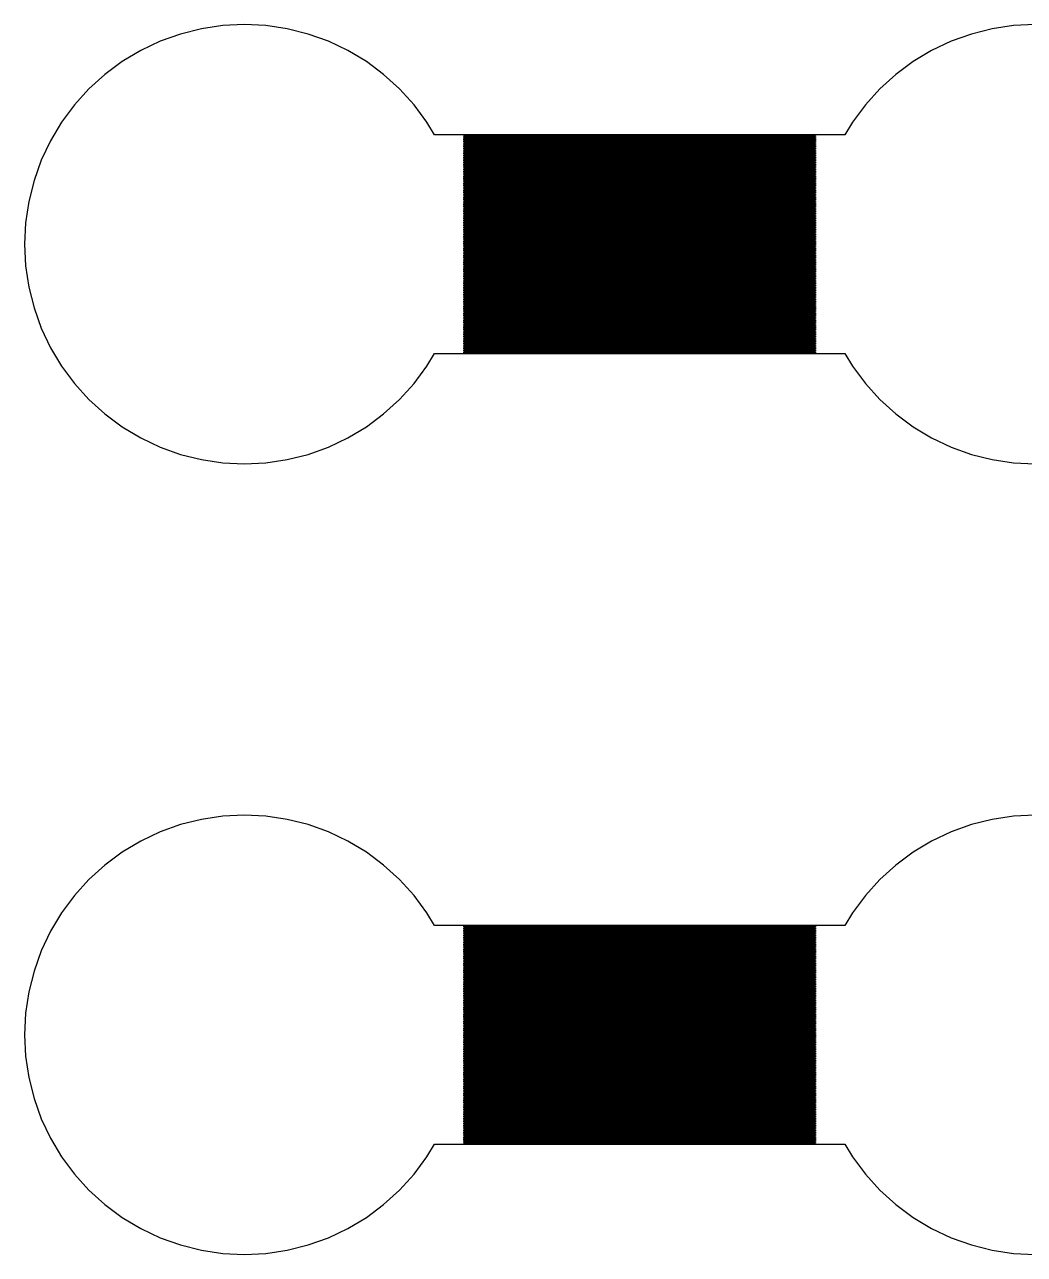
# Model space of a CAD drawing. Extents: x -73 to 181, y -8 to 80.
# Drawn here: x 2 to 13.38, y 56 to 70 of the extents above; entities that cross this region are included whole.
import ezdxf

# ---------------------------------------------------------------- set-up
doc = ezdxf.new("R2010")
doc.units = 0

msp = doc.modelspace()

# ---------------------------------------------------------------- linework, layer by layer
for p, q in [((3.77429, 69.8923), (3.5433, 69.8097)), ((4.01228, 69.952), (3.77429, 69.8923)), ((4.25496, 69.988), (4.01228, 69.952)), ((4.5, 70), (4.25496, 69.988)), ((4.74506, 69.988), (4.5, 70)), ((4.98773, 69.952), (4.74506, 69.988)), ((5.22572, 69.8923), (4.98773, 69.952)), ((5.45671, 69.8097), (5.22572, 69.8923)), ((12.7743, 69.8923), (12.5433, 69.8097)), ((13.0123, 69.952), (12.7743, 69.8923)), ((13.2549, 69.988), (13.0123, 69.952)), ((13.5, 70), (13.2549, 69.988)), ((3.5433, 69.8097), (3.32152, 69.7048)), ((5.6785, 69.7048), (5.45671, 69.8097)), ((12.5433, 69.8097), (12.3215, 69.7048)), ((3.32152, 69.7048), (3.11108, 69.5787)), ((5.88893, 69.5787), (5.6785, 69.7048)), ((12.3215, 69.7048), (12.1111, 69.5787)), ((3.11108, 69.5787), (2.91403, 69.4325)), ((6.08598, 69.4325), (5.88893, 69.5787)), ((12.1111, 69.5787), (11.914, 69.4325)), ((2.91403, 69.4325), (2.73224, 69.2678)), ((6.26778, 69.2678), (6.08598, 69.4325)), ((11.914, 69.4325), (11.7322, 69.2678)), ((2.73224, 69.2678), (2.56747, 69.086)), ((6.43254, 69.086), (6.26778, 69.2678)), ((11.7322, 69.2678), (11.5675, 69.086)), ((2.56747, 69.086), (2.42134, 68.8889)), ((6.57867, 68.8889), (6.43254, 69.086)), ((11.5675, 69.086), (11.4213, 68.8889)), ((2.42134, 68.8889), (2.29521, 68.6785)), ((6.66493, 68.745), (6.57867, 68.8889)), ((11.4213, 68.8889), (11.3351, 68.745)), ((11.3351, 68.745), (6.66493, 68.745)), ((2.29521, 68.6785), (2.19031, 68.4567)), ((7, 68.725), (7, 68.735)), ((7, 68.735), (11, 68.735)), ((11, 68.725), (7, 68.725)), ((7, 68.705), (7, 68.715)), ((7, 68.715), (11, 68.715)), ((11, 68.705), (7, 68.705)), ((7, 68.685), (7, 68.695)), ((7, 68.695), (11, 68.695)), ((11, 68.685), (7, 68.685)), ((7, 68.665), (7, 68.675)), ((7, 68.675), (11, 68.675)), ((11, 68.665), (7, 68.665)), ((7, 68.645), (7, 68.655)), ((7, 68.655), (11, 68.655)), ((11, 68.645), (7, 68.645)), ((7, 68.625), (7, 68.635)), ((7, 68.635), (11, 68.635)), ((11, 68.625), (7, 68.625)), ((7, 68.605), (7, 68.615)), ((7, 68.615), (11, 68.615)), ((11, 68.605), (7, 68.605)), ((11, 68.735), (11, 68.725)), ((11, 68.715), (11, 68.705)), ((11, 68.695), (11, 68.685)), ((11, 68.675), (11, 68.665)), ((11, 68.655), (11, 68.645)), ((11, 68.635), (11, 68.625)), ((11, 68.615), (11, 68.605)), ((7, 68.585), (7, 68.595)), ((7, 68.595), (11, 68.595)), ((11, 68.585), (7, 68.585)), ((7, 68.565), (7, 68.575)), ((7, 68.575), (11, 68.575)), ((11, 68.565), (7, 68.565)), ((7, 68.545), (7, 68.555)), ((7, 68.555), (11, 68.555)), ((11, 68.545), (7, 68.545)), ((7, 68.525), (7, 68.535)), ((7, 68.535), (11, 68.535)), ((11, 68.525), (7, 68.525)), ((7, 68.505), (7, 68.515)), ((7, 68.515), (11, 68.515)), ((11, 68.505), (7, 68.505)), ((7, 68.485), (7, 68.495)), ((7, 68.495), (11, 68.495)), ((11, 68.485), (7, 68.485)), ((7, 68.465), (7, 68.475)), ((7, 68.475), (11, 68.475)), ((11, 68.465), (7, 68.465)), ((11, 68.595), (11, 68.585)), ((11, 68.575), (11, 68.565)), ((11, 68.555), (11, 68.545)), ((11, 68.535), (11, 68.525)), ((11, 68.515), (11, 68.505)), ((11, 68.495), (11, 68.485)), ((11, 68.475), (11, 68.465)), ((2.19031, 68.4567), (2.10765, 68.2257)), ((7, 68.445), (7, 68.455)), ((7, 68.455), (11, 68.455)), ((11, 68.445), (7, 68.445)), ((7, 68.425), (7, 68.435)), ((7, 68.435), (11, 68.435)), ((11, 68.425), (7, 68.425)), ((7, 68.405), (7, 68.415)), ((7, 68.415), (11, 68.415)), ((11, 68.405), (7, 68.405)), ((7, 68.385), (7, 68.395)), ((7, 68.395), (11, 68.395)), ((11, 68.385), (7, 68.385)), ((7, 68.365), (7, 68.375)), ((7, 68.375), (11, 68.375)), ((11, 68.365), (7, 68.365)), ((7, 68.345), (7, 68.355)), ((7, 68.355), (11, 68.355)), ((11, 68.345), (7, 68.345)), ((7, 68.325), (7, 68.335)), ((7, 68.335), (11, 68.335)), ((11, 68.325), (7, 68.325)), ((11, 68.455), (11, 68.445)), ((11, 68.435), (11, 68.425)), ((11, 68.415), (11, 68.405)), ((11, 68.395), (11, 68.385)), ((11, 68.375), (11, 68.365)), ((11, 68.355), (11, 68.345)), ((11, 68.335), (11, 68.325)), ((2.10765, 68.2257), (2.04805, 67.9877)), ((7, 68.305), (7, 68.315)), ((7, 68.315), (11, 68.315)), ((11, 68.305), (7, 68.305)), ((7, 68.285), (7, 68.295)), ((7, 68.295), (11, 68.295)), ((11, 68.285), (7, 68.285)), ((7, 68.265), (7, 68.275)), ((7, 68.275), (11, 68.275)), ((11, 68.265), (7, 68.265)), ((7, 68.245), (7, 68.255)), ((7, 68.255), (11, 68.255)), ((11, 68.245), (7, 68.245)), ((7, 68.225), (7, 68.235)), ((7, 68.235), (11, 68.235)), ((11, 68.225), (7, 68.225)), ((7, 68.205), (7, 68.215)), ((7, 68.215), (11, 68.215)), ((11, 68.205), (7, 68.205)), ((7, 68.185), (7, 68.195)), ((7, 68.195), (11, 68.195)), ((11, 68.185), (7, 68.185)), ((11, 68.315), (11, 68.305)), ((11, 68.295), (11, 68.285)), ((11, 68.275), (11, 68.265)), ((11, 68.255), (11, 68.245)), ((11, 68.235), (11, 68.225)), ((11, 68.215), (11, 68.205)), ((11, 68.195), (11, 68.185)), ((7, 68.165), (7, 68.175)), ((7, 68.175), (11, 68.175)), ((11, 68.165), (7, 68.165)), ((7, 68.145), (7, 68.155)), ((7, 68.155), (11, 68.155)), ((11, 68.145), (7, 68.145)), ((7, 68.125), (7, 68.135)), ((7, 68.135), (11, 68.135)), ((11, 68.125), (7, 68.125)), ((7, 68.105), (7, 68.115)), ((7, 68.115), (11, 68.115)), ((11, 68.105), (7, 68.105)), ((7, 68.085), (7, 68.095)), ((7, 68.095), (11, 68.095)), ((11, 68.085), (7, 68.085)), ((7, 68.065), (7, 68.075)), ((7, 68.075), (11, 68.075)), ((11, 68.065), (7, 68.065)), ((7, 68.045), (7, 68.055)), ((7, 68.055), (11, 68.055)), ((11, 68.045), (7, 68.045)), ((11, 68.175), (11, 68.165)), ((11, 68.155), (11, 68.145)), ((11, 68.135), (11, 68.125)), ((11, 68.115), (11, 68.105)), ((11, 68.095), (11, 68.085)), ((11, 68.075), (11, 68.065)), ((11, 68.055), (11, 68.045)), ((2.04805, 67.9877), (2.01204, 67.745)), ((7, 68.025), (7, 68.035)), ((7, 68.035), (11, 68.035)), ((11, 68.025), (7, 68.025)), ((7, 68.005), (7, 68.015)), ((7, 68.015), (11, 68.015)), ((11, 68.005), (7, 68.005)), ((7, 67.985), (7, 67.995)), ((7, 67.995), (11, 67.995)), ((11, 67.985), (7, 67.985)), ((7, 67.965), (7, 67.975)), ((7, 67.975), (11, 67.975)), ((11, 67.965), (7, 67.965)), ((7, 67.945), (7, 67.955)), ((7, 67.955), (11, 67.955)), ((11, 67.945), (7, 67.945)), ((7, 67.925), (7, 67.935)), ((7, 67.935), (11, 67.935)), ((11, 67.925), (7, 67.925)), ((7, 67.905), (7, 67.915)), ((7, 67.915), (11, 67.915)), ((11, 67.905), (7, 67.905)), ((11, 68.035), (11, 68.025)), ((11, 68.015), (11, 68.005)), ((11, 67.995), (11, 67.985)), ((11, 67.975), (11, 67.965)), ((11, 67.955), (11, 67.945)), ((11, 67.935), (11, 67.925)), ((11, 67.915), (11, 67.905)), ((7, 67.885), (7, 67.895)), ((7, 67.895), (11, 67.895)), ((11, 67.885), (7, 67.885)), ((7, 67.865), (7, 67.875)), ((7, 67.875), (11, 67.875)), ((11, 67.865), (7, 67.865)), ((7, 67.845), (7, 67.855)), ((7, 67.855), (11, 67.855)), ((11, 67.845), (7, 67.845)), ((7, 67.825), (7, 67.835)), ((7, 67.835), (11, 67.835)), ((11, 67.825), (7, 67.825)), ((7, 67.805), (7, 67.815)), ((7, 67.815), (11, 67.815)), ((11, 67.805), (7, 67.805)), ((7, 67.785), (7, 67.795)), ((7, 67.795), (11, 67.795)), ((11, 67.785), (7, 67.785)), ((7, 67.765), (7, 67.775)), ((7, 67.775), (11, 67.775)), ((11, 67.765), (7, 67.765)), ((11, 67.895), (11, 67.885)), ((11, 67.875), (11, 67.865)), ((11, 67.855), (11, 67.845)), ((11, 67.835), (11, 67.825)), ((11, 67.815), (11, 67.805)), ((11, 67.795), (11, 67.785)), ((11, 67.775), (11, 67.765)), ((2.01204, 67.745), (2, 67.5)), ((7, 67.745), (7, 67.755)), ((7, 67.755), (11, 67.755)), ((11, 67.745), (7, 67.745)), ((7, 67.725), (7, 67.735)), ((7, 67.735), (11, 67.735)), ((11, 67.725), (7, 67.725)), ((7, 67.705), (7, 67.715)), ((7, 67.715), (11, 67.715)), ((11, 67.705), (7, 67.705)), ((7, 67.685), (7, 67.695)), ((7, 67.695), (11, 67.695)), ((11, 67.685), (7, 67.685)), ((7, 67.665), (7, 67.675)), ((7, 67.675), (11, 67.675)), ((11, 67.665), (7, 67.665)), ((7, 67.645), (7, 67.655)), ((7, 67.655), (11, 67.655)), ((11, 67.645), (7, 67.645)), ((7, 67.625), (7, 67.635)), ((7, 67.635), (11, 67.635)), ((11, 67.625), (7, 67.625)), ((11, 67.755), (11, 67.745)), ((11, 67.735), (11, 67.725)), ((11, 67.715), (11, 67.705)), ((11, 67.695), (11, 67.685)), ((11, 67.675), (11, 67.665)), ((11, 67.655), (11, 67.645)), ((11, 67.635), (11, 67.625)), ((2, 67.5), (2.01204, 67.255)), ((7, 67.605), (7, 67.615)), ((7, 67.615), (11, 67.615)), ((11, 67.605), (7, 67.605)), ((7, 67.585), (7, 67.595)), ((7, 67.595), (11, 67.595)), ((11, 67.585), (7, 67.585)), ((7, 67.565), (7, 67.575)), ((7, 67.575), (11, 67.575)), ((11, 67.565), (7, 67.565)), ((7, 67.545), (7, 67.555)), ((7, 67.555), (11, 67.555)), ((11, 67.545), (7, 67.545)), ((7, 67.525), (7, 67.535)), ((7, 67.535), (11, 67.535)), ((11, 67.525), (7, 67.525)), ((7, 67.505), (7, 67.515)), ((7, 67.515), (11, 67.515)), ((11, 67.505), (7, 67.505)), ((7, 67.485), (7, 67.495)), ((7, 67.495), (11, 67.495)), ((11, 67.485), (7, 67.485)), ((11, 67.615), (11, 67.605)), ((11, 67.595), (11, 67.585)), ((11, 67.575), (11, 67.565)), ((11, 67.555), (11, 67.545)), ((11, 67.535), (11, 67.525)), ((11, 67.515), (11, 67.505)), ((11, 67.495), (11, 67.485)), ((7, 67.465), (7, 67.475)), ((7, 67.475), (11, 67.475)), ((11, 67.465), (7, 67.465)), ((7, 67.445), (7, 67.455)), ((7, 67.455), (11, 67.455)), ((11, 67.445), (7, 67.445)), ((7, 67.425), (7, 67.435)), ((7, 67.435), (11, 67.435)), ((11, 67.425), (7, 67.425)), ((7, 67.405), (7, 67.415)), ((7, 67.415), (11, 67.415)), ((11, 67.405), (7, 67.405)), ((7, 67.385), (7, 67.395)), ((7, 67.395), (11, 67.395)), ((11, 67.385), (7, 67.385)), ((7, 67.365), (7, 67.375)), ((7, 67.375), (11, 67.375)), ((11, 67.365), (7, 67.365)), ((7, 67.345), (7, 67.355)), ((7, 67.355), (11, 67.355)), ((11, 67.345), (7, 67.345)), ((11, 67.475), (11, 67.465)), ((11, 67.455), (11, 67.445)), ((11, 67.435), (11, 67.425)), ((11, 67.415), (11, 67.405)), ((11, 67.395), (11, 67.385)), ((11, 67.375), (11, 67.365)), ((11, 67.355), (11, 67.345)), ((2.01204, 67.255), (2.04805, 67.0123)), ((7, 67.325), (7, 67.335)), ((7, 67.335), (11, 67.335)), ((11, 67.325), (7, 67.325)), ((7, 67.305), (7, 67.315)), ((7, 67.315), (11, 67.315)), ((11, 67.305), (7, 67.305)), ((7, 67.285), (7, 67.295)), ((7, 67.295), (11, 67.295)), ((11, 67.285), (7, 67.285)), ((7, 67.265), (7, 67.275)), ((7, 67.275), (11, 67.275)), ((11, 67.265), (7, 67.265)), ((7, 67.245), (7, 67.255)), ((7, 67.255), (11, 67.255)), ((11, 67.245), (7, 67.245)), ((7, 67.225), (7, 67.235)), ((7, 67.235), (11, 67.235)), ((11, 67.225), (7, 67.225)), ((7, 67.205), (7, 67.215)), ((7, 67.215), (11, 67.215)), ((11, 67.205), (7, 67.205)), ((11, 67.335), (11, 67.325)), ((11, 67.315), (11, 67.305)), ((11, 67.295), (11, 67.285)), ((11, 67.275), (11, 67.265)), ((11, 67.255), (11, 67.245)), ((11, 67.235), (11, 67.225)), ((11, 67.215), (11, 67.205)), ((7, 67.185), (7, 67.195)), ((7, 67.195), (11, 67.195)), ((11, 67.185), (7, 67.185)), ((7, 67.165), (7, 67.175)), ((7, 67.175), (11, 67.175)), ((11, 67.165), (7, 67.165)), ((7, 67.145), (7, 67.155)), ((7, 67.155), (11, 67.155)), ((11, 67.145), (7, 67.145)), ((7, 67.125), (7, 67.135)), ((7, 67.135), (11, 67.135)), ((11, 67.125), (7, 67.125)), ((7, 67.105), (7, 67.115)), ((7, 67.115), (11, 67.115)), ((11, 67.105), (7, 67.105)), ((7, 67.085), (7, 67.095)), ((7, 67.095), (11, 67.095)), ((11, 67.085), (7, 67.085)), ((7, 67.065), (7, 67.075)), ((7, 67.075), (11, 67.075)), ((11, 67.065), (7, 67.065)), ((11, 67.195), (11, 67.185)), ((11, 67.175), (11, 67.165)), ((11, 67.155), (11, 67.145)), ((11, 67.135), (11, 67.125)), ((11, 67.115), (11, 67.105)), ((11, 67.095), (11, 67.085)), ((11, 67.075), (11, 67.065)), ((2.04805, 67.0123), (2.10765, 66.7743)), ((7, 67.045), (7, 67.055)), ((7, 67.055), (11, 67.055)), ((11, 67.045), (7, 67.045)), ((7, 67.025), (7, 67.035)), ((7, 67.035), (11, 67.035)), ((11, 67.025), (7, 67.025)), ((7, 67.005), (7, 67.015)), ((7, 67.015), (11, 67.015)), ((11, 67.005), (7, 67.005)), ((7, 66.985), (7, 66.995)), ((7, 66.995), (11, 66.995)), ((11, 66.985), (7, 66.985)), ((7, 66.965), (7, 66.975)), ((7, 66.975), (11, 66.975)), ((11, 66.965), (7, 66.965)), ((7, 66.945), (7, 66.955)), ((7, 66.955), (11, 66.955)), ((11, 66.945), (7, 66.945)), ((7, 66.925), (7, 66.935)), ((7, 66.935), (11, 66.935)), ((11, 66.925), (7, 66.925)), ((11, 67.055), (11, 67.045)), ((11, 67.035), (11, 67.025)), ((11, 67.015), (11, 67.005)), ((11, 66.995), (11, 66.985)), ((11, 66.975), (11, 66.965)), ((11, 66.955), (11, 66.945)), ((11, 66.935), (11, 66.925)), ((7, 66.905), (7, 66.915)), ((7, 66.915), (11, 66.915)), ((11, 66.905), (7, 66.905)), ((7, 66.885), (7, 66.895)), ((7, 66.895), (11, 66.895)), ((11, 66.885), (7, 66.885)), ((7, 66.865), (7, 66.875)), ((7, 66.875), (11, 66.875)), ((11, 66.865), (7, 66.865)), ((7, 66.845), (7, 66.855)), ((7, 66.855), (11, 66.855)), ((11, 66.845), (7, 66.845)), ((7, 66.825), (7, 66.835)), ((7, 66.835), (11, 66.835)), ((11, 66.825), (7, 66.825)), ((7, 66.805), (7, 66.815)), ((7, 66.815), (11, 66.815)), ((11, 66.805), (7, 66.805)), ((7, 66.785), (7, 66.795)), ((7, 66.795), (11, 66.795)), ((11, 66.785), (7, 66.785)), ((11, 66.915), (11, 66.905)), ((11, 66.895), (11, 66.885)), ((11, 66.875), (11, 66.865)), ((11, 66.855), (11, 66.845)), ((11, 66.835), (11, 66.825)), ((11, 66.815), (11, 66.805)), ((11, 66.795), (11, 66.785)), ((2.10765, 66.7743), (2.19031, 66.5433)), ((7, 66.765), (7, 66.775)), ((7, 66.775), (11, 66.775)), ((11, 66.765), (7, 66.765)), ((7, 66.745), (7, 66.755)), ((7, 66.755), (11, 66.755)), ((11, 66.745), (7, 66.745)), ((7, 66.725), (7, 66.735)), ((7, 66.735), (11, 66.735)), ((11, 66.725), (7, 66.725)), ((7, 66.705), (7, 66.715)), ((7, 66.715), (11, 66.715)), ((11, 66.705), (7, 66.705)), ((7, 66.685), (7, 66.695)), ((7, 66.695), (11, 66.695)), ((11, 66.685), (7, 66.685)), ((7, 66.665), (7, 66.675)), ((7, 66.675), (11, 66.675)), ((11, 66.665), (7, 66.665)), ((7, 66.645), (7, 66.655)), ((7, 66.655), (11, 66.655)), ((11, 66.645), (7, 66.645)), ((11, 66.775), (11, 66.765)), ((11, 66.755), (11, 66.745)), ((11, 66.735), (11, 66.725)), ((11, 66.715), (11, 66.705)), ((11, 66.695), (11, 66.685)), ((11, 66.675), (11, 66.665)), ((11, 66.655), (11, 66.645)), ((2.19031, 66.5433), (2.29521, 66.3215)), ((7, 66.625), (7, 66.635)), ((7, 66.635), (11, 66.635)), ((11, 66.625), (7, 66.625)), ((7, 66.605), (7, 66.615)), ((7, 66.615), (11, 66.615)), ((11, 66.605), (7, 66.605)), ((7, 66.585), (7, 66.595)), ((7, 66.595), (11, 66.595)), ((11, 66.585), (7, 66.585)), ((7, 66.565), (7, 66.575)), ((7, 66.575), (11, 66.575)), ((11, 66.565), (7, 66.565)), ((7, 66.545), (7, 66.555)), ((7, 66.555), (11, 66.555)), ((11, 66.545), (7, 66.545)), ((7, 66.525), (7, 66.535)), ((7, 66.535), (11, 66.535)), ((11, 66.525), (7, 66.525)), ((7, 66.505), (7, 66.515)), ((7, 66.515), (11, 66.515)), ((11, 66.505), (7, 66.505)), ((11, 66.635), (11, 66.625)), ((11, 66.615), (11, 66.605)), ((11, 66.595), (11, 66.585)), ((11, 66.575), (11, 66.565)), ((11, 66.555), (11, 66.545)), ((11, 66.535), (11, 66.525)), ((11, 66.515), (11, 66.505)), ((7, 66.485), (7, 66.495)), ((7, 66.495), (11, 66.495)), ((11, 66.485), (7, 66.485)), ((7, 66.465), (7, 66.475)), ((7, 66.475), (11, 66.475)), ((11, 66.465), (7, 66.465)), ((7, 66.445), (7, 66.455)), ((7, 66.455), (11, 66.455)), ((11, 66.445), (7, 66.445)), ((7, 66.425), (7, 66.435)), ((7, 66.435), (11, 66.435)), ((11, 66.425), (7, 66.425)), ((7, 66.405), (7, 66.415)), ((7, 66.415), (11, 66.415)), ((11, 66.405), (7, 66.405)), ((7, 66.385), (7, 66.395)), ((7, 66.395), (11, 66.395)), ((11, 66.385), (7, 66.385)), ((7, 66.365), (7, 66.375)), ((7, 66.375), (11, 66.375)), ((11, 66.365), (7, 66.365)), ((11, 66.495), (11, 66.485)), ((11, 66.475), (11, 66.465)), ((11, 66.455), (11, 66.445)), ((11, 66.435), (11, 66.425)), ((11, 66.415), (11, 66.405)), ((11, 66.395), (11, 66.385)), ((11, 66.375), (11, 66.365)), ((2.29521, 66.3215), (2.42134, 66.1111)), ((6.57867, 66.1111), (6.66493, 66.255)), ((6.66493, 66.255), (11.3351, 66.255)), ((7, 66.345), (7, 66.355)), ((7, 66.355), (11, 66.355)), ((11, 66.345), (7, 66.345)), ((7, 66.325), (7, 66.335)), ((7, 66.335), (11, 66.335)), ((11, 66.325), (7, 66.325)), ((7, 66.305), (7, 66.315)), ((7, 66.315), (11, 66.315)), ((11, 66.305), (7, 66.305)), ((7, 66.285), (7, 66.295)), ((7, 66.295), (11, 66.295)), ((11, 66.285), (7, 66.285)), ((7, 66.265), (7, 66.275)), ((7, 66.275), (11, 66.275)), ((11, 66.265), (7, 66.265)), ((11, 66.355), (11, 66.345)), ((11, 66.335), (11, 66.325)), ((11, 66.315), (11, 66.305)), ((11, 66.295), (11, 66.285)), ((11, 66.275), (11, 66.265)), ((11.3351, 66.255), (11.4213, 66.1111)), ((2.42134, 66.1111), (2.56747, 65.914)), ((6.43254, 65.914), (6.57867, 66.1111)), ((11.4213, 66.1111), (11.5675, 65.914)), ((2.56747, 65.914), (2.73224, 65.7322)), ((6.26778, 65.7322), (6.43254, 65.914)), ((11.5675, 65.914), (11.7322, 65.7322)), ((2.73224, 65.7322), (2.91403, 65.5675)), ((6.08598, 65.5675), (6.26778, 65.7322)), ((11.7322, 65.7322), (11.914, 65.5675)), ((2.91403, 65.5675), (3.11108, 65.4213)), ((5.88893, 65.4213), (6.08598, 65.5675)), ((11.914, 65.5675), (12.1111, 65.4213)), ((3.11108, 65.4213), (3.32152, 65.2952)), ((5.6785, 65.2952), (5.88893, 65.4213)), ((12.1111, 65.4213), (12.3215, 65.2952)), ((3.32152, 65.2952), (3.5433, 65.1903)), ((5.45671, 65.1903), (5.6785, 65.2952)), ((12.3215, 65.2952), (12.5433, 65.1903)), ((3.5433, 65.1903), (3.77429, 65.1077)), ((3.77429, 65.1077), (4.01228, 65.048)), ((4.98773, 65.048), (5.22572, 65.1077)), ((5.22572, 65.1077), (5.45671, 65.1903)), ((12.5433, 65.1903), (12.7743, 65.1077)), ((12.7743, 65.1077), (13.0123, 65.048)), ((4.01228, 65.048), (4.25496, 65.012)), ((4.25496, 65.012), (4.5, 65)), ((4.5, 65), (4.74506, 65.012)), ((4.74506, 65.012), (4.98773, 65.048)), ((13.0123, 65.048), (13.2549, 65.012)), ((13.2549, 65.012), (13.5, 65)), ((4.01228, 60.952), (3.77429, 60.8923)), ((4.25496, 60.988), (4.01228, 60.952)), ((4.5, 61), (4.25496, 60.988)), ((4.74506, 60.988), (4.5, 61)), ((4.98773, 60.952), (4.74506, 60.988)), ((5.22572, 60.8923), (4.98773, 60.952)), ((13.0123, 60.952), (12.7743, 60.8923)), ((13.2549, 60.988), (13.0123, 60.952)), ((13.5, 61), (13.2549, 60.988)), ((3.5433, 60.8097), (3.32152, 60.7048)), ((3.77429, 60.8923), (3.5433, 60.8097)), ((5.45671, 60.8097), (5.22572, 60.8923)), ((5.6785, 60.7048), (5.45671, 60.8097)), ((12.5433, 60.8097), (12.3215, 60.7048)), ((12.7743, 60.8923), (12.5433, 60.8097)), ((3.32152, 60.7048), (3.11108, 60.5787)), ((5.88893, 60.5787), (5.6785, 60.7048)), ((12.3215, 60.7048), (12.1111, 60.5787)), ((3.11108, 60.5787), (2.91403, 60.4325)), ((6.08598, 60.4325), (5.88893, 60.5787)), ((12.1111, 60.5787), (11.914, 60.4325)), ((2.91403, 60.4325), (2.73224, 60.2678)), ((6.26778, 60.2678), (6.08598, 60.4325)), ((11.914, 60.4325), (11.7322, 60.2678)), ((2.73224, 60.2678), (2.56747, 60.086)), ((6.43254, 60.086), (6.26778, 60.2678)), ((11.7322, 60.2678), (11.5675, 60.086)), ((2.56747, 60.086), (2.42134, 59.8889)), ((6.57867, 59.8889), (6.43254, 60.086)), ((11.5675, 60.086), (11.4213, 59.8889)), ((2.42134, 59.8889), (2.29521, 59.6785)), ((6.66493, 59.745), (6.57867, 59.8889)), ((11.4213, 59.8889), (11.3351, 59.745)), ((2.29521, 59.6785), (2.19031, 59.4567)), ((11.3351, 59.745), (6.66493, 59.745)), ((7, 59.725), (7, 59.735)), ((7, 59.735), (11, 59.735)), ((11, 59.725), (7, 59.725)), ((7, 59.705), (7, 59.715)), ((7, 59.715), (11, 59.715)), ((11, 59.705), (7, 59.705)), ((7, 59.685), (7, 59.695)), ((7, 59.695), (11, 59.695)), ((11, 59.685), (7, 59.685)), ((7, 59.665), (7, 59.675)), ((7, 59.675), (11, 59.675)), ((11, 59.665), (7, 59.665)), ((7, 59.645), (7, 59.655)), ((7, 59.655), (11, 59.655)), ((11, 59.645), (7, 59.645)), ((11, 59.735), (11, 59.725)), ((11, 59.715), (11, 59.705)), ((11, 59.695), (11, 59.685)), ((11, 59.675), (11, 59.665)), ((11, 59.655), (11, 59.645)), ((7, 59.625), (7, 59.635)), ((7, 59.635), (11, 59.635)), ((11, 59.625), (7, 59.625)), ((7, 59.605), (7, 59.615)), ((7, 59.615), (11, 59.615)), ((11, 59.605), (7, 59.605)), ((7, 59.585), (7, 59.595)), ((7, 59.595), (11, 59.595)), ((11, 59.585), (7, 59.585)), ((7, 59.565), (7, 59.575)), ((7, 59.575), (11, 59.575)), ((11, 59.565), (7, 59.565)), ((7, 59.545), (7, 59.555)), ((7, 59.555), (11, 59.555)), ((11, 59.545), (7, 59.545)), ((7, 59.525), (7, 59.535)), ((7, 59.535), (11, 59.535)), ((11, 59.525), (7, 59.525)), ((7, 59.505), (7, 59.515)), ((7, 59.515), (11, 59.515)), ((11, 59.505), (7, 59.505)), ((11, 59.635), (11, 59.625)), ((11, 59.615), (11, 59.605)), ((11, 59.595), (11, 59.585)), ((11, 59.575), (11, 59.565)), ((11, 59.555), (11, 59.545)), ((11, 59.535), (11, 59.525)), ((11, 59.515), (11, 59.505)), ((2.19031, 59.4567), (2.10765, 59.2257)), ((7, 59.485), (7, 59.495)), ((7, 59.495), (11, 59.495)), ((11, 59.485), (7, 59.485)), ((7, 59.465), (7, 59.475)), ((7, 59.475), (11, 59.475)), ((11, 59.465), (7, 59.465)), ((7, 59.445), (7, 59.455)), ((7, 59.455), (11, 59.455)), ((11, 59.445), (7, 59.445)), ((7, 59.425), (7, 59.435)), ((7, 59.435), (11, 59.435)), ((11, 59.425), (7, 59.425)), ((7, 59.405), (7, 59.415)), ((7, 59.415), (11, 59.415)), ((11, 59.405), (7, 59.405)), ((7, 59.385), (7, 59.395)), ((7, 59.395), (11, 59.395)), ((11, 59.385), (7, 59.385)), ((7, 59.365), (7, 59.375)), ((7, 59.375), (11, 59.375)), ((11, 59.365), (7, 59.365)), ((11, 59.495), (11, 59.485)), ((11, 59.475), (11, 59.465)), ((11, 59.455), (11, 59.445)), ((11, 59.435), (11, 59.425)), ((11, 59.415), (11, 59.405)), ((11, 59.395), (11, 59.385)), ((11, 59.375), (11, 59.365)), ((2.10765, 59.2257), (2.04805, 58.9877)), ((7, 59.345), (7, 59.355)), ((7, 59.355), (11, 59.355)), ((11, 59.345), (7, 59.345)), ((7, 59.325), (7, 59.335)), ((7, 59.335), (11, 59.335)), ((11, 59.325), (7, 59.325)), ((7, 59.305), (7, 59.315)), ((7, 59.315), (11, 59.315)), ((11, 59.305), (7, 59.305)), ((7, 59.285), (7, 59.295)), ((7, 59.295), (11, 59.295)), ((11, 59.285), (7, 59.285)), ((7, 59.265), (7, 59.275)), ((7, 59.275), (11, 59.275)), ((11, 59.265), (7, 59.265)), ((7, 59.245), (7, 59.255)), ((7, 59.255), (11, 59.255)), ((11, 59.245), (7, 59.245)), ((7, 59.225), (7, 59.235)), ((7, 59.235), (11, 59.235)), ((11, 59.225), (7, 59.225)), ((11, 59.355), (11, 59.345)), ((11, 59.335), (11, 59.325)), ((11, 59.315), (11, 59.305)), ((11, 59.295), (11, 59.285)), ((11, 59.275), (11, 59.265)), ((11, 59.255), (11, 59.245)), ((11, 59.235), (11, 59.225)), ((7, 59.205), (7, 59.215)), ((7, 59.215), (11, 59.215)), ((11, 59.205), (7, 59.205)), ((7, 59.185), (7, 59.195)), ((7, 59.195), (11, 59.195)), ((11, 59.185), (7, 59.185)), ((7, 59.165), (7, 59.175)), ((7, 59.175), (11, 59.175)), ((11, 59.165), (7, 59.165)), ((7, 59.145), (7, 59.155)), ((7, 59.155), (11, 59.155)), ((11, 59.145), (7, 59.145)), ((7, 59.125), (7, 59.135)), ((7, 59.135), (11, 59.135)), ((11, 59.125), (7, 59.125)), ((7, 59.105), (7, 59.115)), ((7, 59.115), (11, 59.115)), ((11, 59.105), (7, 59.105)), ((7, 59.085), (7, 59.095)), ((7, 59.095), (11, 59.095)), ((11, 59.085), (7, 59.085)), ((11, 59.215), (11, 59.205)), ((11, 59.195), (11, 59.185)), ((11, 59.175), (11, 59.165)), ((11, 59.155), (11, 59.145)), ((11, 59.135), (11, 59.125)), ((11, 59.115), (11, 59.105)), ((11, 59.095), (11, 59.085)), ((2.04805, 58.9877), (2.01204, 58.745)), ((7, 59.065), (7, 59.075)), ((7, 59.075), (11, 59.075)), ((11, 59.065), (7, 59.065)), ((7, 59.045), (7, 59.055)), ((7, 59.055), (11, 59.055)), ((11, 59.045), (7, 59.045)), ((7, 59.025), (7, 59.035)), ((7, 59.035), (11, 59.035)), ((11, 59.025), (7, 59.025)), ((7, 59.005), (7, 59.015)), ((7, 59.015), (11, 59.015)), ((11, 59.005), (7, 59.005)), ((7, 58.985), (7, 58.995)), ((7, 58.995), (11, 58.995)), ((11, 58.985), (7, 58.985)), ((7, 58.965), (7, 58.975)), ((7, 58.975), (11, 58.975)), ((11, 58.965), (7, 58.965)), ((7, 58.945), (7, 58.955)), ((7, 58.955), (11, 58.955)), ((11, 58.945), (7, 58.945)), ((11, 59.075), (11, 59.065)), ((11, 59.055), (11, 59.045)), ((11, 59.035), (11, 59.025)), ((11, 59.015), (11, 59.005)), ((11, 58.995), (11, 58.985)), ((11, 58.975), (11, 58.965)), ((11, 58.955), (11, 58.945)), ((7, 58.925), (7, 58.935)), ((7, 58.935), (11, 58.935)), ((11, 58.925), (7, 58.925)), ((7, 58.905), (7, 58.915)), ((7, 58.915), (11, 58.915)), ((11, 58.905), (7, 58.905)), ((7, 58.885), (7, 58.895)), ((7, 58.895), (11, 58.895)), ((11, 58.885), (7, 58.885)), ((7, 58.865), (7, 58.875)), ((7, 58.875), (11, 58.875)), ((11, 58.865), (7, 58.865)), ((7, 58.845), (7, 58.855)), ((7, 58.855), (11, 58.855)), ((11, 58.845), (7, 58.845)), ((7, 58.825), (7, 58.835)), ((7, 58.835), (11, 58.835)), ((11, 58.825), (7, 58.825)), ((7, 58.805), (7, 58.815)), ((7, 58.815), (11, 58.815)), ((11, 58.805), (7, 58.805)), ((11, 58.935), (11, 58.925)), ((11, 58.915), (11, 58.905)), ((11, 58.895), (11, 58.885)), ((11, 58.875), (11, 58.865)), ((11, 58.855), (11, 58.845)), ((11, 58.835), (11, 58.825)), ((11, 58.815), (11, 58.805)), ((2.01204, 58.745), (2, 58.5)), ((7, 58.785), (7, 58.795)), ((7, 58.795), (11, 58.795)), ((11, 58.785), (7, 58.785)), ((7, 58.765), (7, 58.775)), ((7, 58.775), (11, 58.775)), ((11, 58.765), (7, 58.765)), ((7, 58.745), (7, 58.755)), ((7, 58.755), (11, 58.755)), ((11, 58.745), (7, 58.745)), ((7, 58.725), (7, 58.735)), ((7, 58.735), (11, 58.735)), ((11, 58.725), (7, 58.725)), ((7, 58.705), (7, 58.715)), ((7, 58.715), (11, 58.715)), ((11, 58.705), (7, 58.705)), ((7, 58.685), (7, 58.695)), ((7, 58.695), (11, 58.695)), ((11, 58.685), (7, 58.685)), ((7, 58.665), (7, 58.675)), ((7, 58.675), (11, 58.675)), ((11, 58.665), (7, 58.665)), ((11, 58.795), (11, 58.785)), ((11, 58.775), (11, 58.765)), ((11, 58.755), (11, 58.745)), ((11, 58.735), (11, 58.725)), ((11, 58.715), (11, 58.705)), ((11, 58.695), (11, 58.685)), ((11, 58.675), (11, 58.665)), ((7, 58.645), (7, 58.655)), ((7, 58.655), (11, 58.655)), ((11, 58.645), (7, 58.645)), ((7, 58.625), (7, 58.635)), ((7, 58.635), (11, 58.635)), ((11, 58.625), (7, 58.625)), ((7, 58.605), (7, 58.615)), ((7, 58.615), (11, 58.615)), ((11, 58.605), (7, 58.605)), ((7, 58.585), (7, 58.595)), ((7, 58.595), (11, 58.595)), ((11, 58.585), (7, 58.585)), ((7, 58.565), (7, 58.575)), ((7, 58.575), (11, 58.575)), ((11, 58.565), (7, 58.565)), ((7, 58.545), (7, 58.555)), ((7, 58.555), (11, 58.555)), ((11, 58.545), (7, 58.545)), ((7, 58.525), (7, 58.535)), ((7, 58.535), (11, 58.535)), ((11, 58.525), (7, 58.525)), ((11, 58.655), (11, 58.645)), ((11, 58.635), (11, 58.625)), ((11, 58.615), (11, 58.605)), ((11, 58.595), (11, 58.585)), ((11, 58.575), (11, 58.565)), ((11, 58.555), (11, 58.545)), ((11, 58.535), (11, 58.525)), ((2, 58.5), (2.01204, 58.255)), ((7, 58.505), (7, 58.515)), ((7, 58.515), (11, 58.515)), ((11, 58.505), (7, 58.505)), ((7, 58.485), (7, 58.495)), ((7, 58.495), (11, 58.495)), ((11, 58.485), (7, 58.485)), ((7, 58.465), (7, 58.475)), ((7, 58.475), (11, 58.475)), ((11, 58.465), (7, 58.465)), ((7, 58.445), (7, 58.455)), ((7, 58.455), (11, 58.455)), ((11, 58.445), (7, 58.445)), ((7, 58.425), (7, 58.435)), ((7, 58.435), (11, 58.435)), ((11, 58.425), (7, 58.425)), ((7, 58.405), (7, 58.415)), ((7, 58.415), (11, 58.415)), ((11, 58.405), (7, 58.405)), ((7, 58.385), (7, 58.395)), ((7, 58.395), (11, 58.395)), ((11, 58.385), (7, 58.385)), ((11, 58.515), (11, 58.505)), ((11, 58.495), (11, 58.485)), ((11, 58.475), (11, 58.465)), ((11, 58.455), (11, 58.445)), ((11, 58.435), (11, 58.425)), ((11, 58.415), (11, 58.405)), ((11, 58.395), (11, 58.385)), ((2.01204, 58.255), (2.04805, 58.0123)), ((7, 58.365), (7, 58.375)), ((7, 58.375), (11, 58.375)), ((11, 58.365), (7, 58.365)), ((7, 58.345), (7, 58.355)), ((7, 58.355), (11, 58.355)), ((11, 58.345), (7, 58.345)), ((7, 58.325), (7, 58.335)), ((7, 58.335), (11, 58.335)), ((11, 58.325), (7, 58.325)), ((7, 58.305), (7, 58.315)), ((7, 58.315), (11, 58.315)), ((11, 58.305), (7, 58.305)), ((7, 58.285), (7, 58.295)), ((7, 58.295), (11, 58.295)), ((11, 58.285), (7, 58.285)), ((7, 58.265), (7, 58.275)), ((7, 58.275), (11, 58.275)), ((11, 58.265), (7, 58.265)), ((7, 58.245), (7, 58.255)), ((7, 58.255), (11, 58.255)), ((11, 58.245), (7, 58.245)), ((11, 58.375), (11, 58.365)), ((11, 58.355), (11, 58.345)), ((11, 58.335), (11, 58.325)), ((11, 58.315), (11, 58.305)), ((11, 58.295), (11, 58.285)), ((11, 58.275), (11, 58.265)), ((11, 58.255), (11, 58.245)), ((7, 58.225), (7, 58.235)), ((7, 58.235), (11, 58.235)), ((11, 58.225), (7, 58.225)), ((7, 58.205), (7, 58.215)), ((7, 58.215), (11, 58.215)), ((11, 58.205), (7, 58.205)), ((7, 58.185), (7, 58.195)), ((7, 58.195), (11, 58.195)), ((11, 58.185), (7, 58.185)), ((7, 58.165), (7, 58.175)), ((7, 58.175), (11, 58.175)), ((11, 58.165), (7, 58.165)), ((7, 58.145), (7, 58.155)), ((7, 58.155), (11, 58.155)), ((11, 58.145), (7, 58.145)), ((7, 58.125), (7, 58.135)), ((7, 58.135), (11, 58.135)), ((11, 58.125), (7, 58.125)), ((7, 58.105), (7, 58.115)), ((7, 58.115), (11, 58.115)), ((11, 58.105), (7, 58.105)), ((11, 58.235), (11, 58.225)), ((11, 58.215), (11, 58.205)), ((11, 58.195), (11, 58.185)), ((11, 58.175), (11, 58.165)), ((11, 58.155), (11, 58.145)), ((11, 58.135), (11, 58.125)), ((11, 58.115), (11, 58.105)), ((2.04805, 58.0123), (2.10765, 57.7743)), ((7, 58.085), (7, 58.095)), ((7, 58.095), (11, 58.095)), ((11, 58.085), (7, 58.085)), ((7, 58.065), (7, 58.075)), ((7, 58.075), (11, 58.075)), ((11, 58.065), (7, 58.065)), ((7, 58.045), (7, 58.055)), ((7, 58.055), (11, 58.055)), ((11, 58.045), (7, 58.045)), ((7, 58.025), (7, 58.035)), ((7, 58.035), (11, 58.035)), ((11, 58.025), (7, 58.025)), ((7, 58.005), (7, 58.015)), ((7, 58.015), (11, 58.015)), ((11, 58.005), (7, 58.005)), ((7, 57.985), (7, 57.995)), ((7, 57.995), (11, 57.995)), ((11, 57.985), (7, 57.985)), ((7, 57.965), (7, 57.975)), ((7, 57.975), (11, 57.975)), ((11, 57.965), (7, 57.965)), ((11, 58.095), (11, 58.085)), ((11, 58.075), (11, 58.065)), ((11, 58.055), (11, 58.045)), ((11, 58.035), (11, 58.025)), ((11, 58.015), (11, 58.005)), ((11, 57.995), (11, 57.985)), ((11, 57.975), (11, 57.965)), ((7, 57.945), (7, 57.955)), ((7, 57.955), (11, 57.955)), ((11, 57.945), (7, 57.945)), ((7, 57.925), (7, 57.935)), ((7, 57.935), (11, 57.935)), ((11, 57.925), (7, 57.925)), ((7, 57.905), (7, 57.915)), ((7, 57.915), (11, 57.915)), ((11, 57.905), (7, 57.905)), ((7, 57.885), (7, 57.895)), ((7, 57.895), (11, 57.895)), ((11, 57.885), (7, 57.885)), ((7, 57.865), (7, 57.875)), ((7, 57.875), (11, 57.875)), ((11, 57.865), (7, 57.865)), ((7, 57.845), (7, 57.855)), ((7, 57.855), (11, 57.855)), ((11, 57.845), (7, 57.845)), ((7, 57.825), (7, 57.835)), ((7, 57.835), (11, 57.835)), ((11, 57.825), (7, 57.825)), ((11, 57.955), (11, 57.945)), ((11, 57.935), (11, 57.925)), ((11, 57.915), (11, 57.905)), ((11, 57.895), (11, 57.885)), ((11, 57.875), (11, 57.865)), ((11, 57.855), (11, 57.845)), ((11, 57.835), (11, 57.825)), ((2.10765, 57.7743), (2.19031, 57.5433)), ((7, 57.805), (7, 57.815)), ((7, 57.815), (11, 57.815)), ((11, 57.805), (7, 57.805)), ((7, 57.785), (7, 57.795)), ((7, 57.795), (11, 57.795)), ((11, 57.785), (7, 57.785)), ((7, 57.765), (7, 57.775)), ((7, 57.775), (11, 57.775)), ((11, 57.765), (7, 57.765)), ((7, 57.745), (7, 57.755)), ((7, 57.755), (11, 57.755)), ((11, 57.745), (7, 57.745)), ((7, 57.725), (7, 57.735)), ((7, 57.735), (11, 57.735)), ((11, 57.725), (7, 57.725)), ((7, 57.705), (7, 57.715)), ((7, 57.715), (11, 57.715)), ((11, 57.705), (7, 57.705)), ((7, 57.685), (7, 57.695)), ((7, 57.695), (11, 57.695)), ((11, 57.685), (7, 57.685)), ((11, 57.815), (11, 57.805)), ((11, 57.795), (11, 57.785)), ((11, 57.775), (11, 57.765)), ((11, 57.755), (11, 57.745)), ((11, 57.735), (11, 57.725)), ((11, 57.715), (11, 57.705)), ((11, 57.695), (11, 57.685)), ((2.19031, 57.5433), (2.29521, 57.3215)), ((7, 57.665), (7, 57.675)), ((7, 57.675), (11, 57.675)), ((11, 57.665), (7, 57.665)), ((7, 57.645), (7, 57.655)), ((7, 57.655), (11, 57.655)), ((11, 57.645), (7, 57.645)), ((7, 57.625), (7, 57.635)), ((7, 57.635), (11, 57.635)), ((11, 57.625), (7, 57.625)), ((7, 57.605), (7, 57.615)), ((7, 57.615), (11, 57.615)), ((11, 57.605), (7, 57.605)), ((7, 57.585), (7, 57.595)), ((7, 57.595), (11, 57.595)), ((11, 57.585), (7, 57.585)), ((7, 57.565), (7, 57.575)), ((7, 57.575), (11, 57.575)), ((11, 57.565), (7, 57.565)), ((7, 57.545), (7, 57.555)), ((7, 57.555), (11, 57.555)), ((11, 57.545), (7, 57.545)), ((11, 57.675), (11, 57.665)), ((11, 57.655), (11, 57.645)), ((11, 57.635), (11, 57.625)), ((11, 57.615), (11, 57.605)), ((11, 57.595), (11, 57.585)), ((11, 57.575), (11, 57.565)), ((11, 57.555), (11, 57.545)), ((7, 57.525), (7, 57.535)), ((7, 57.535), (11, 57.535)), ((11, 57.525), (7, 57.525)), ((7, 57.505), (7, 57.515)), ((7, 57.515), (11, 57.515)), ((11, 57.505), (7, 57.505)), ((7, 57.485), (7, 57.495)), ((7, 57.495), (11, 57.495)), ((11, 57.485), (7, 57.485)), ((7, 57.465), (7, 57.475)), ((7, 57.475), (11, 57.475)), ((11, 57.465), (7, 57.465)), ((7, 57.445), (7, 57.455)), ((7, 57.455), (11, 57.455)), ((11, 57.445), (7, 57.445)), ((7, 57.425), (7, 57.435)), ((7, 57.435), (11, 57.435)), ((11, 57.425), (7, 57.425)), ((7, 57.405), (7, 57.415)), ((7, 57.415), (11, 57.415)), ((11, 57.405), (7, 57.405)), ((11, 57.535), (11, 57.525)), ((11, 57.515), (11, 57.505)), ((11, 57.495), (11, 57.485)), ((11, 57.475), (11, 57.465)), ((11, 57.455), (11, 57.445)), ((11, 57.435), (11, 57.425)), ((11, 57.415), (11, 57.405)), ((2.29521, 57.3215), (2.42134, 57.1111)), ((7, 57.385), (7, 57.395)), ((7, 57.395), (11, 57.395)), ((11, 57.385), (7, 57.385)), ((7, 57.365), (7, 57.375)), ((7, 57.375), (11, 57.375)), ((11, 57.365), (7, 57.365)), ((7, 57.345), (7, 57.355)), ((7, 57.355), (11, 57.355)), ((11, 57.345), (7, 57.345)), ((7, 57.325), (7, 57.335)), ((7, 57.335), (11, 57.335)), ((11, 57.325), (7, 57.325)), ((7, 57.305), (7, 57.315)), ((7, 57.315), (11, 57.315)), ((11, 57.305), (7, 57.305)), ((7, 57.285), (7, 57.295)), ((7, 57.295), (11, 57.295)), ((11, 57.285), (7, 57.285)), ((7, 57.265), (7, 57.275)), ((7, 57.275), (11, 57.275)), ((11, 57.265), (7, 57.265)), ((11, 57.395), (11, 57.385)), ((11, 57.375), (11, 57.365)), ((11, 57.355), (11, 57.345)), ((11, 57.335), (11, 57.325)), ((11, 57.315), (11, 57.305)), ((11, 57.295), (11, 57.285)), ((11, 57.275), (11, 57.265)), ((6.57867, 57.1111), (6.66493, 57.255)), ((6.66493, 57.255), (11.3351, 57.255)), ((11.3351, 57.255), (11.4213, 57.1111)), ((2.42134, 57.1111), (2.56747, 56.914)), ((6.43254, 56.914), (6.57867, 57.1111)), ((11.4213, 57.1111), (11.5675, 56.914)), ((2.56747, 56.914), (2.73224, 56.7322)), ((6.26778, 56.7322), (6.43254, 56.914)), ((11.5675, 56.914), (11.7322, 56.7322)), ((2.73224, 56.7322), (2.91403, 56.5675)), ((6.08598, 56.5675), (6.26778, 56.7322)), ((11.7322, 56.7322), (11.914, 56.5675)), ((2.91403, 56.5675), (3.11108, 56.4213)), ((5.88893, 56.4213), (6.08598, 56.5675)), ((11.914, 56.5675), (12.1111, 56.4213)), ((3.11108, 56.4213), (3.32152, 56.2952)), ((5.6785, 56.2952), (5.88893, 56.4213)), ((12.1111, 56.4213), (12.3215, 56.2952)), ((3.32152, 56.2952), (3.5433, 56.1903)), ((5.45671, 56.1903), (5.6785, 56.2952)), ((12.3215, 56.2952), (12.5433, 56.1903)), ((3.5433, 56.1903), (3.77429, 56.1077)), ((5.22572, 56.1077), (5.45671, 56.1903)), ((12.5433, 56.1903), (12.7743, 56.1077)), ((3.77429, 56.1077), (4.01228, 56.048)), ((4.01228, 56.048), (4.25496, 56.012)), ((4.25496, 56.012), (4.5, 56)), ((4.5, 56), (4.74506, 56.012)), ((4.74506, 56.012), (4.98773, 56.048)), ((4.98773, 56.048), (5.22572, 56.1077)), ((12.7743, 56.1077), (13.0123, 56.048)), ((13.0123, 56.048), (13.2549, 56.012)), ((13.2549, 56.012), (13.5, 56))]:
    msp.add_line(p, q)

doc.saveas('drawing.dxf')
